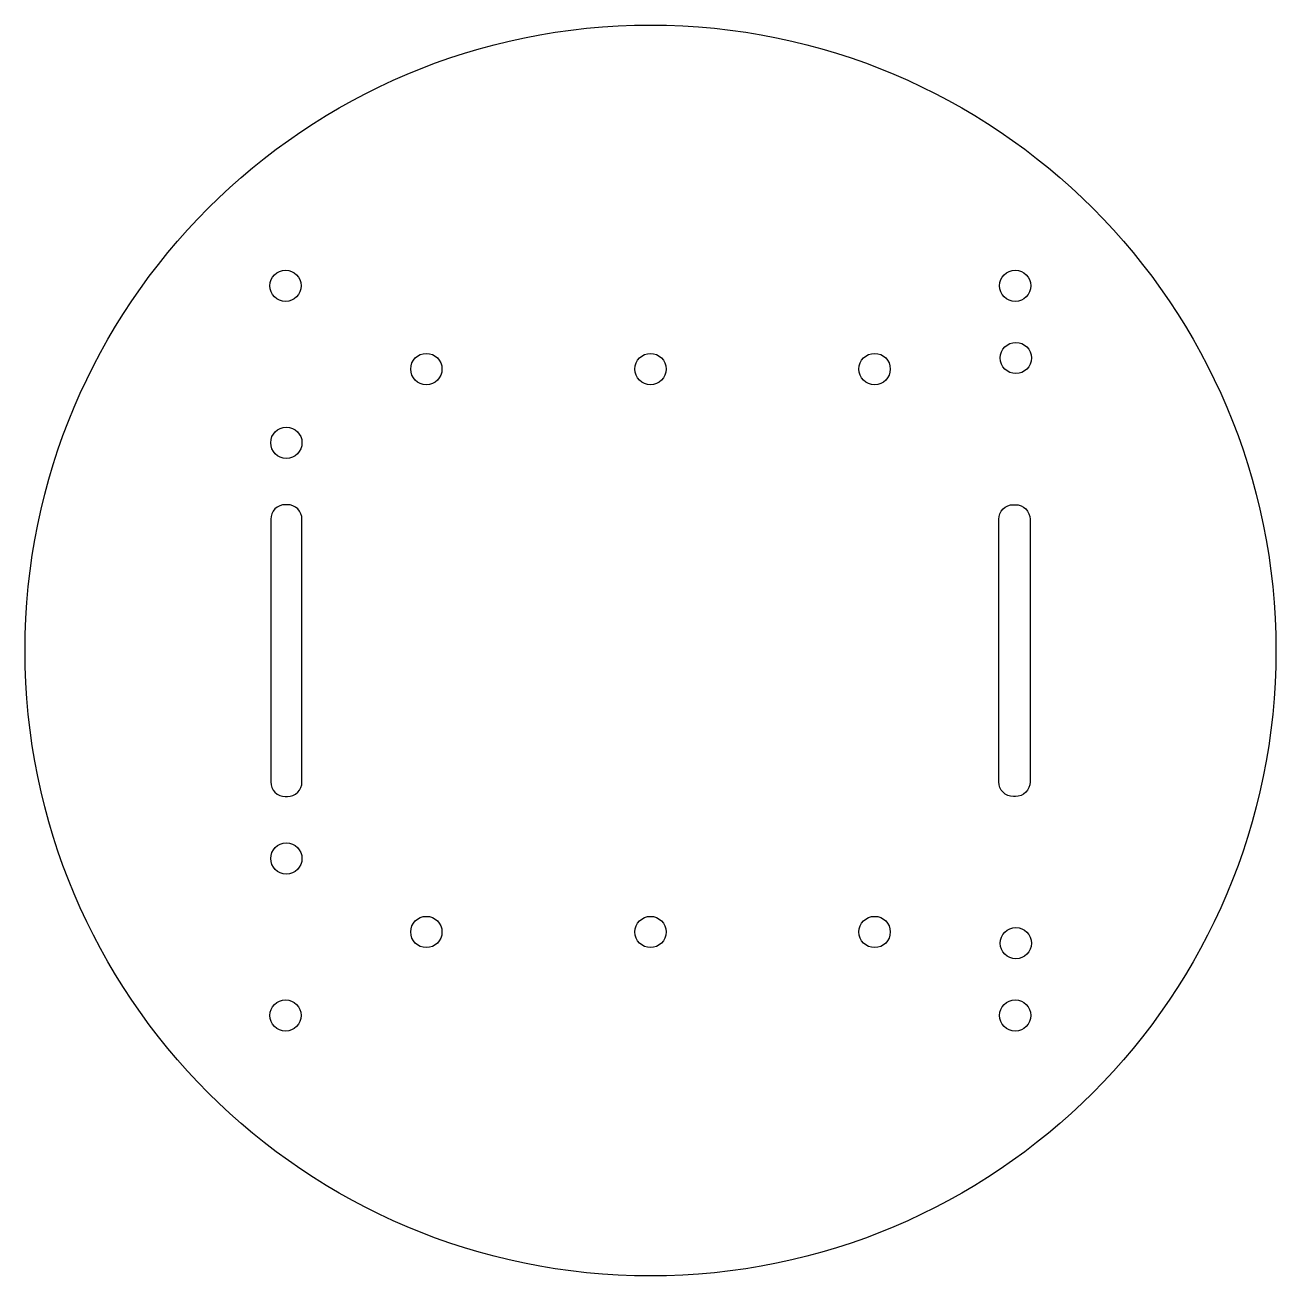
# Model space of a CAD drawing. Header units: millimetres. Extents: x -60 to 60, y -60 to 60.
import ezdxf

# ---------------------------------------------------------------- set-up
doc = ezdxf.new("R2010")
doc.units = ezdxf.units.MM
doc.layers.get('0').update_dxf_attribs({"linetype": 'CONTINUOUS'})

msp = doc.modelspace()

# ---------------------------------------------------------------- linework, layer by layer
for points in [[(-34.82, 14), (-35.02, 14, 0.414214), (-36.42, 12.6), (-36.42, -12.6, 0.414214), (-35.02, -14), (-34.82, -14, 0.414214), (-33.42, -12.6), (-33.42, 12.6, 0.414214)], [(36.42, 12.6), (36.42, -12.6, -0.414214), (35.02, -14), (34.82, -14, -0.414214), (33.42, -12.6), (33.42, 12.6, -0.414214), (34.82, 14), (35.02, 14, -0.414214)]]:
    msp.add_lwpolyline(points, format="xyb", close=True)
for centre, radius in [((0.01, 0.01), 60), ((-35, 35), 1.5), ((35, 35), 1.5), ((35.06, 28.07), 1.5), ((-21.49, 27.01), 1.5), ((0.01, 27.01), 1.5), ((21.51, 27.01), 1.5), ((-34.92, 19.94), 1.5), ((-34.92, -19.94), 1.5), ((-21.49, -26.99), 1.5), ((0.01, -26.99), 1.5), ((21.51, -26.99), 1.5), ((35.06, -28.07), 1.5), ((-35, -35), 1.5), ((35, -35), 1.5)]:
    msp.add_circle(centre, radius)

doc.saveas('drawing.dxf')
